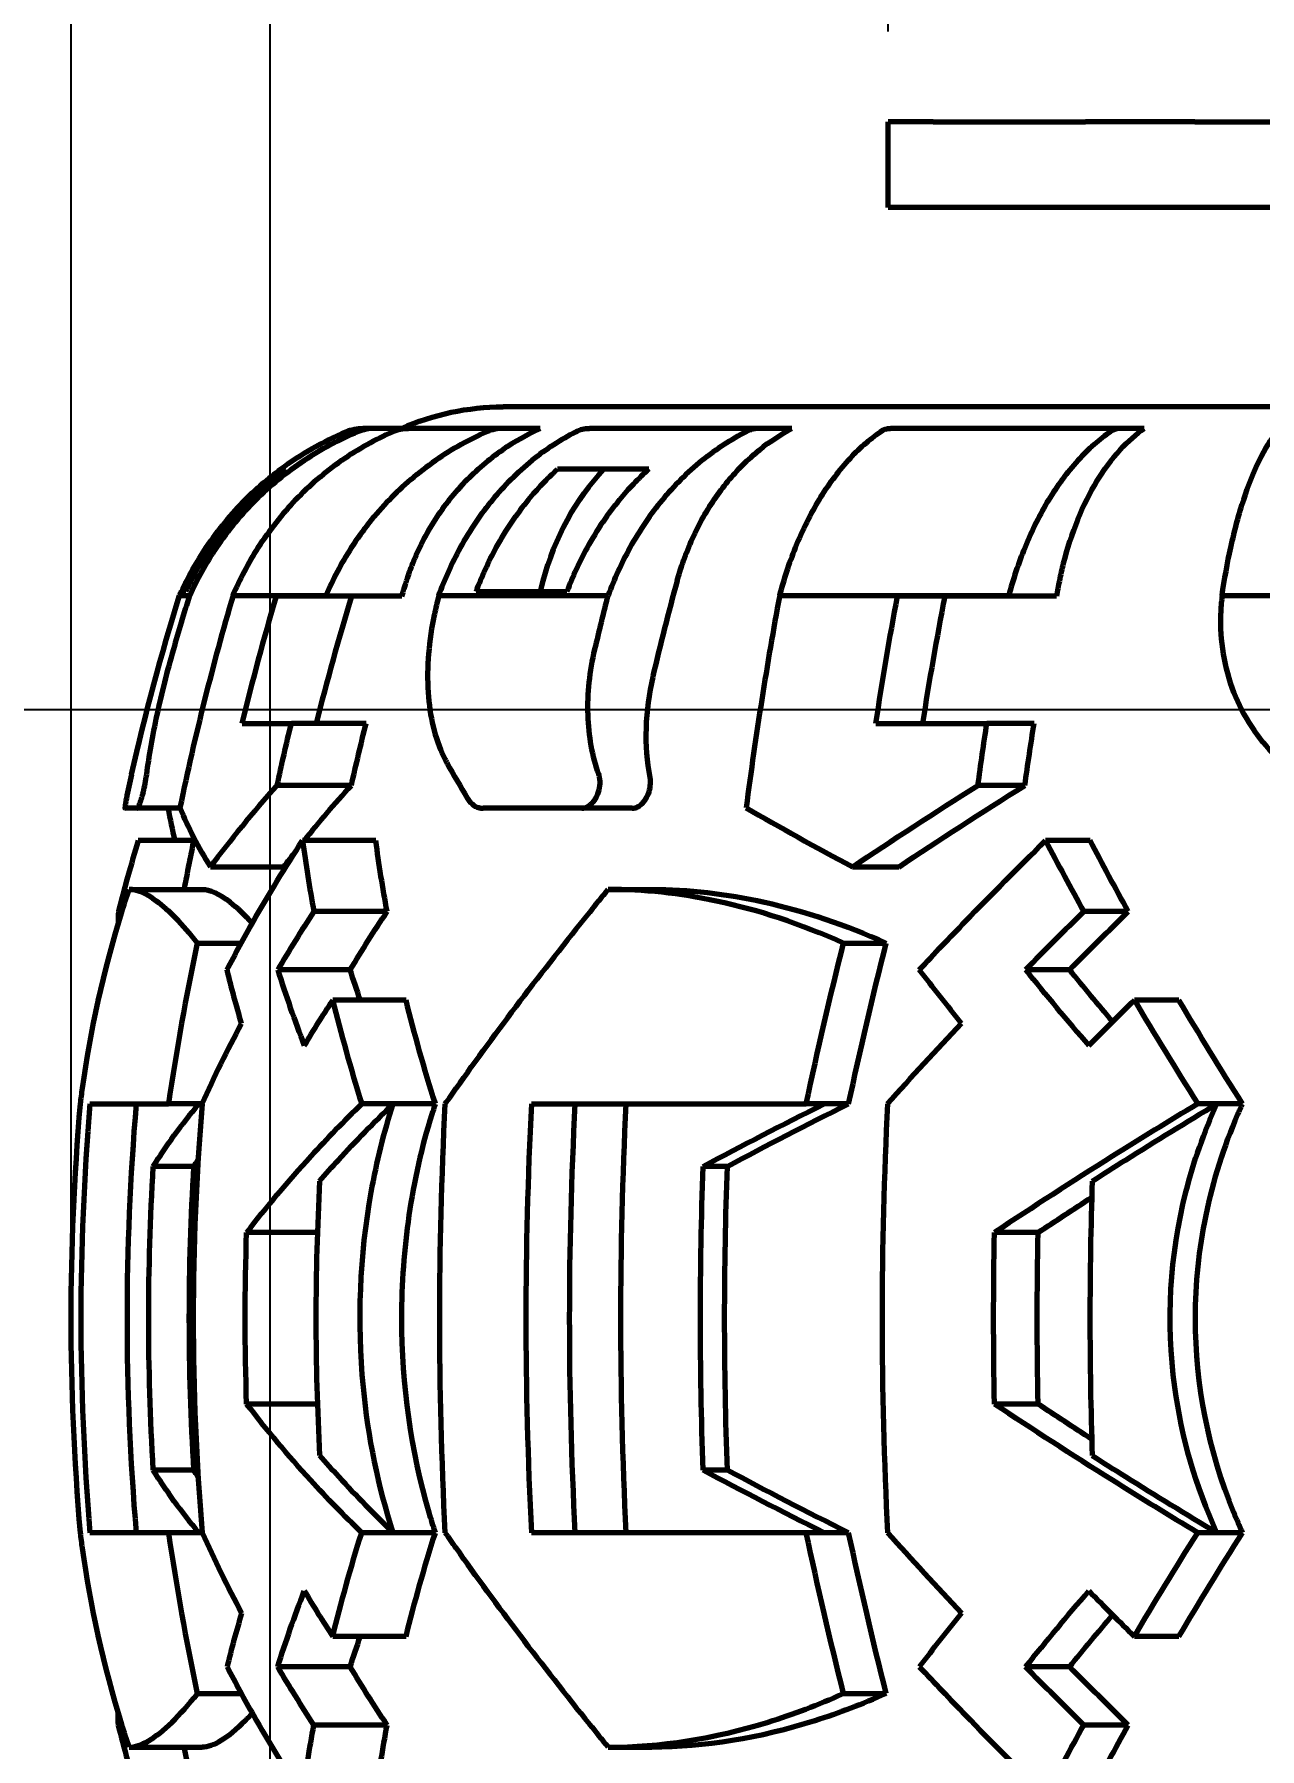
# Model space of a CAD drawing. Header units: millimetres. Extents: x 0 to 1189, y 0 to 841.
# Drawn here: x 533.72 to 562.29, y 663.66 to 703.63 of the extents above; entities that cross this region are included whole.
import ezdxf

# ---------------------------------------------------------------- set-up
doc = ezdxf.new("R2010")
doc.units = ezdxf.units.MM
doc.header["$LTSCALE"] = 0.75
doc.layers.add('FD_Dimensions', color=7, linetype='Continuous', lineweight=35)
doc.layers.add('Visible', color=7, linetype='Continuous', lineweight=70)
doc.styles.get("Standard").update_dxf_attribs({"font": 'arial.ttf'})
doc.dimstyles.new('Dim-ISO-25', dxfattribs={"dimtxt": 3.5, "dimasz": 3.5, "dimexe": 2.1, "dimexo": 2.1, "dimgap": 1.4, "dimtad": 1, "dimzin": 12, "dimdsep": 46, "dimtxsty": 'Standard', "dimcen": 0, "dimazin": 3, "dimtp": 0.1, "dimtm": 0.1, "dimtfac": 0.714286, "dimtmove": 0, "dimatfit": 3, "dimfxl": 1, "dimtzin": 12, "dimarcsym": 0})

# ---------------------------------------------------------------- blocks, each defined once
blk = doc.blocks.new('*D22')
at = {"layer": 'Defpoints', "color": 0, "transparency": 16777216}
for p in [(782.392664, 721.546639), (539.216927, 643.8848), (782.392664, 643.8848)]:
    blk.add_point(p, dxfattribs=at)
at = {"layer": 'FD_Dimensions', "color": 0, "lineweight": -2, "transparency": 16777216}
for p, q in [((539.216927, 645.9848), (539.216927, 723.646639)), ((782.392664, 645.9848), (782.392664, 723.646639)), ((542.716927, 721.546639), (778.892664, 721.546639))]:
    blk.add_line(p, q, dxfattribs=at)
at = {"layer": 'FD_Dimensions', "color": 0, "transparency": 16777216}
for points in [[(542.716927, 722.129972), (542.716927, 720.963305), (539.216927, 721.546639)], [(778.892664, 722.129972), (778.892664, 720.963305), (782.392664, 721.546639)]]:
    blk.add_solid(points, dxfattribs=at)
at = {"layer": 'FD_Dimensions', "color": 0, "transparency": 16777216, "insert": (660.804796, 724.734838), "char_height": 3.5, "attachment_point": 5}
blk.add_mtext('243.18', dxfattribs=at)
blk = doc.blocks.new('*D23')
at = {"layer": 'Defpoints', "color": 0, "transparency": 16777216}
for p in [(787.031087, 730.453835), (534.578504, 673.694799), (787.031087, 673.694799)]:
    blk.add_point(p, dxfattribs=at)
at = {"layer": 'FD_Dimensions', "color": 0, "lineweight": -2, "transparency": 16777216}
for p, q in [((534.578504, 675.794799), (534.578504, 732.553835)), ((787.031087, 675.794799), (787.031087, 732.553835)), ((538.078504, 730.453835), (783.531087, 730.453835))]:
    blk.add_line(p, q, dxfattribs=at)
at = {"layer": 'FD_Dimensions', "color": 0, "transparency": 16777216}
for points in [[(538.078504, 731.037168), (538.078504, 729.870501), (534.578504, 730.453835)], [(783.531087, 731.037168), (783.531087, 729.870501), (787.031087, 730.453835)]]:
    blk.add_solid(points, dxfattribs=at)
at = {"layer": 'FD_Dimensions', "color": 0, "transparency": 16777216, "insert": (660.804796, 733.64084), "char_height": 3.5, "attachment_point": 5}
blk.add_mtext('252.45', dxfattribs=at)
blk = doc.blocks.new('*D24')
at = {"layer": 'Defpoints', "color": 0, "transparency": 16777216}
for p in [(767.666705, 712.0948), (553.627143, 701.5948), (767.666705, 701.5948)]:
    blk.add_point(p, dxfattribs=at)
at = {"layer": 'FD_Dimensions', "color": 0, "lineweight": -2, "transparency": 16777216}
for p, q in [((553.627143, 703.6948), (553.627143, 714.1948)), ((767.666705, 703.6948), (767.666705, 714.1948)), ((557.127143, 712.0948), (764.166705, 712.0948))]:
    blk.add_line(p, q, dxfattribs=at)
at = {"layer": 'FD_Dimensions', "color": 0, "transparency": 16777216}
for points in [[(557.127143, 712.678134), (557.127143, 711.511467), (553.627143, 712.0948)], [(764.166705, 712.678134), (764.166705, 711.511467), (767.666705, 712.0948)]]:
    blk.add_solid(points, dxfattribs=at)
at = {"layer": 'FD_Dimensions', "color": 0, "transparency": 16777216, "insert": (660.646924, 715.281806), "char_height": 3.5, "attachment_point": 5}
blk.add_mtext('214.04', dxfattribs=at)
blk = doc.blocks.new('*D25')
at = {"layer": 'Defpoints', "color": 0, "transparency": 16777216}
for p in [(639.804796, 687.8848), (463.566121, 484.8848), (639.804796, 484.8848)]:
    blk.add_point(p, dxfattribs=at)
at = {"layer": 'FD_Dimensions', "color": 0, "lineweight": -2, "transparency": 16777216}
for p, q in [((637.704796, 687.8848), (461.466121, 687.8848)), ((463.566121, 684.3848), (463.566121, 488.3848)), ((637.704796, 484.8848), (461.466121, 484.8848))]:
    blk.add_line(p, q, dxfattribs=at)
at = {"layer": 'FD_Dimensions', "color": 0, "transparency": 16777216}
for points in [[(462.982788, 684.3848), (464.149454, 684.3848), (463.566121, 687.8848)], [(462.982788, 488.3848), (464.149454, 488.3848), (463.566121, 484.8848)]]:
    blk.add_solid(points, dxfattribs=at)
at = {"layer": 'FD_Dimensions', "color": 0, "transparency": 16777216, "insert": (460.377922, 586.3848), "char_height": 3.5, "attachment_point": 5, "rotation": 90}
blk.add_mtext('203', dxfattribs=at)

msp = doc.modelspace()

# ---------------------------------------------------------------- linework, layer by layer
at = {"layer": 'Visible'}
for p, q in [((554.682, 701.595), (553.627, 701.595)), ((553.627, 699.595), (553.627, 701.595)), ((554.682, 701.595), (558.235, 701.595)), ((560.781, 701.595), (558.235, 701.595)), ((560.781, 701.595), (573.798, 701.595)), ((554.682, 699.595), (553.627, 699.595)), ((558.235, 699.595), (554.682, 699.595)), ((560.781, 699.595), (558.235, 699.595)), ((573.798, 699.595), (560.781, 699.595)), ((580.165, 694.945), (544.651, 694.945)), ((541.66, 694.445), (541.38, 694.445)), ((542.447, 694.445), (541.66, 694.445)), ((544.651, 694.445), (542.447, 694.445)), ((545.519, 694.445), (544.651, 694.445)), ((550.643, 694.445), (546.664, 694.445)), ((551.387, 694.445), (550.643, 694.445)), ((559.049, 694.445), (553.684, 694.445)), ((559.597, 694.445), (559.049, 694.445)), ((539.573, 693.495), (539.463, 693.495)), ((548.048, 693.495), (545.922, 693.495)), ((537.107, 690.546), (537.345, 690.546)), ((537.15, 690.642), (537.25, 690.642)), ((538.353, 690.546), (540.52, 690.546)), ((540.517, 690.535), (539.368, 690.535)), ((540.517, 690.535), (540.52, 690.546)), ((542.29, 690.535), (540.517, 690.535)), ((543.153, 690.546), (547.101, 690.546)), ((544.023, 690.642), (546.14, 690.642)), ((551.1, 690.546), (556.441, 690.546)), ((556.439, 690.535), (553.848, 690.535)), ((556.439, 690.535), (556.441, 690.546)), ((557.558, 690.535), (556.439, 690.535)), ((561.416, 690.546), (567.629, 690.546)), ((538.57, 687.565), (539.713, 687.565)), ((541.458, 687.565), (539.713, 687.565)), ((553.344, 687.565), (555.932, 687.565)), ((557.033, 687.565), (555.932, 687.565)), ((541.115, 686.121), (539.382, 686.121)), ((556.817, 686.121), (555.723, 686.121)), ((536.117, 685.585), (535.835, 685.585)), ((537.12, 685.585), (536.117, 685.585)), ((546.487, 685.585), (544.184, 685.585)), ((547.662, 685.585), (546.487, 685.585)), ((537.441, 684.833), (536.144, 684.833)), ((541.683, 684.833), (539.975, 684.833)), ((558.34, 684.833), (557.3, 684.833)), ((539.533, 684.217), (537.826, 684.217)), ((553.879, 684.217), (552.801, 684.217)), ((535.928, 683.695), (537.633, 683.695)), ((547.103, 683.695), (548.122, 683.695)), ((535.764, 683.18), (535.68, 683.18)), ((541.945, 683.18), (540.238, 683.18)), ((559.229, 683.18), (558.19, 683.18)), ((537.521, 682.445), (538.547, 682.445)), ((552.584, 682.445), (553.58, 682.445)), ((541.086, 681.82), (539.396, 681.82)), ((557.862, 681.82), (556.833, 681.82)), ((535.214, 681.113), (535.213, 681.113)), ((542.388, 681.113), (540.679, 681.113)), ((560.411, 681.113), (559.37, 681.113)), ((535.017, 678.695), (536.848, 678.695)), ((537.556, 678.695), (536.848, 678.695)), ((537.633, 678.695), (537.556, 678.695)), ((542.089, 678.695), (541.353, 678.695)), ((543.072, 678.695), (542.089, 678.695)), ((545.31, 678.695), (551.714, 678.695)), ((552.137, 678.695), (551.714, 678.695)), ((552.701, 678.695), (552.137, 678.695)), ((561.296, 678.695), (560.848, 678.695)), ((561.894, 678.695), (561.296, 678.695)), ((537.442, 677.236), (536.493, 677.236)), ((549.882, 677.236), (549.315, 677.236)), ((540.319, 675.695), (538.671, 675.695)), ((557.127, 675.695), (556.11, 675.695)), ((540.319, 671.695), (538.671, 671.695)), ((557.127, 671.695), (556.11, 671.695)), ((537.442, 670.153), (536.493, 670.153)), ((549.882, 670.153), (549.315, 670.153)), ((536.848, 668.695), (535.017, 668.695)), ((537.556, 668.695), (536.848, 668.695)), ((537.633, 668.695), (537.556, 668.695)), ((542.089, 668.695), (541.353, 668.695)), ((543.072, 668.695), (542.089, 668.695)), ((551.714, 668.695), (545.31, 668.695)), ((552.137, 668.695), (551.714, 668.695)), ((552.701, 668.695), (552.137, 668.695)), ((561.296, 668.695), (560.848, 668.695)), ((561.894, 668.695), (561.296, 668.695)), ((535.214, 666.277), (535.213, 666.277)), ((542.388, 666.277), (540.679, 666.277)), ((560.411, 666.277), (559.37, 666.277)), ((541.086, 665.57), (539.396, 665.57)), ((557.862, 665.57), (556.833, 665.57)), ((537.521, 664.945), (538.547, 664.945)), ((552.584, 664.945), (553.58, 664.945)), ((535.764, 664.21), (535.68, 664.21)), ((541.945, 664.21), (540.238, 664.21)), ((559.229, 664.21), (558.19, 664.21)), ((535.928, 663.695), (537.633, 663.695)), ((547.103, 663.695), (548.122, 663.695))]:
    msp.add_line(p, q, dxfattribs=at)
at = {"layer": 'Visible', "extrusion": (0, 0, -1)}
for centre, radius, start, end in [((-544.651, 689.054), 5.891, 66.223, 90), ((-543.855, 687.569), 7.375, 53.4558, 67.1571), ((-541.38, 693.445), 1, 67.1571, 90), ((-591.469, 673.695), 56.914, 12.8718, 17.2229), ((-543.855, 687.569), 7.375, 23.8054, 24.6175), ((-591.469, 673.695), 55.164, 10.4442, 11.6935), ((-591.469, 673.695), 55.164, 348.3065, 349.5558)]:
    msp.add_arc(centre, radius, start, end, dxfattribs=at)
for centre, major_axis, ratio, start_param, end_param in [((542.447, 693.443), (0, 1.002), 0.957236, -0.397949, 0.00042), ((546.664, 693.443), (0, 1.002), 0.820985, -0.39818, 0.000189), ((553.684, 693.443), (0, 1.002), 0.604369, -0.398264, 0.000105), ((550.181, 689.054), (0, 5.891), 0.820975, -1.253787, -0.716882), ((592.045, 673.709), (0, 54.634), 0.957229, -1.257725, -1.250889), ((567.083, 682.231), (7.523, 37.796), 0.594672, -1.465789, -1.459088), ((591.299, 673.707), (-0.002, 54.642), 0.821001, -1.293434, -1.250866), ((588.972, 673.709), (0, 54.634), 0.60435, -1.257725, -1.250889), ((591.188, 673.705), (0.012, 56.426), 0.999787, -1.29109, -1.267912), ((591.333, 673.696), (-0.002, 56.838), 0.957238, -1.324276, -1.269985), ((591.329, 673.696), (0, 55.083), 0.957229, -1.316284, -1.260118), ((591.314, 673.705), (0, 56.426), 0.820979, -1.290874, -1.267696), ((586.657, 673.696), (-0.001, 56.838), 0.604374, -1.324298, -1.270006), ((586.654, 673.696), (0, 55.083), 0.60435, -1.316284, -1.260118), ((592.089, 673.7), (-0.001, 56.445), 0.957233, -1.348915, -1.322607), ((592.072, 673.701), (0, 54.664), 0.957229, -1.34159, -1.314373), ((589, 673.7), (0, 56.445), 0.604362, -1.348924, -1.322616), ((588.989, 673.701), (0, 54.664), 0.60435, -1.34159, -1.314373), ((586.985, 681.656), (-43.026, 19.534), 0.77157, -0.492298, -0.449287), ((587.317, 681.657), (-31.003, 35.66), 0.469657, -1.143596, -1.100586), ((581.007, 675.295), (43.157, 13.92), 0.669316, 3.795575, 3.839097), ((578.112, 675.294), (35.111, 28.697), 0.407448, 4.454858, 4.49838), ((583.22, 679.965), (-44.721, 14.426), 0.669306, -0.430905, -0.393257), ((582.904, 679.965), (-36.384, 29.738), 0.407406, -1.090175, -1.052527), ((581.437, 673.233), (44.81, 14.453), 0.669316, 3.796952, 3.829618), ((579.288, 673.233), (36.455, 29.796), 0.407428, 4.456237, 4.488903), ((581.225, 675.447), (45.096, 14.545), 0.66932, 3.687724, 3.744136), ((578.135, 675.447), (36.688, 29.986), 0.407438, 4.347017, 4.403428), ((576.496, 678.514), (41.139, 5.809), 0.361851, 3.433615, 3.524962), ((575.124, 678.514), (39.28, 13.538), 0.216126, 4.072249, 4.163597), ((575.125, 678.519), (38.319, 13.208), 0.216103, 4.069985, 4.163628), ((588.884, 673.695), (0, 54.795), 0.940775, 4.647709, 4.777069), ((576.487, 678.52), (40.133, 5.669), 0.361835, 3.431366, 3.441336), ((580.602, 673.695), (0, 54.795), 0.561824, 4.647709, 4.777069), ((577.411, 672.903), (37.847, 18.559), 0.296458, 4.297716, 4.335794), ((592.102, 673.695), (0, 56.484), 0.946548, 4.676973, 4.747805), ((588.634, 673.695), (0, 56.484), 0.576176, 4.676973, 4.747805), ((588.628, 673.695), (0, 54.708), 0.576176, 4.675823, 4.748955), ((577.411, 674.486), (-37.847, 18.559), 0.296458, -1.194202, -1.156124), ((576.496, 668.875), (-41.139, 5.809), 0.361851, -0.38337, -0.292022), ((576.487, 668.869), (-40.133, 5.669), 0.361835, -0.299743, -0.289774), ((575.124, 668.875), (-39.28, 13.538), 0.216126, -1.022004, -0.930657), ((575.125, 668.87), (-38.319, 13.208), 0.216103, -1.022035, -0.928392), ((581.074, 672.107), (-44.896, 14.481), 0.669314, -0.688076, -0.646321), ((581.007, 672.094), (-43.157, 13.92), 0.669316, -0.697505, -0.653982), ((578.144, 672.107), (-36.526, 29.853), 0.407425, -1.347359, -1.305604), ((578.112, 672.095), (-35.111, 28.697), 0.407448, -1.356788, -1.313265), ((581.8, 672.107), (45.241, 13.365), 0.675548, 3.314838, 3.324181), ((582.215, 665.794), (-45.334, 18.845), 0.778782, -0.571264, -0.52987), ((587.035, 665.794), (44.704, 20.294), 0.771575, 3.592441, 3.633836), ((586.985, 665.733), (43.026, 19.534), 0.77157, 3.59088, 3.633891), ((587.374, 665.794), (32.211, 37.05), 0.469653, 4.24376, 4.285154), ((587.317, 665.733), (31.003, 35.66), 0.469657, 4.242178, 4.285189)]:
    msp.add_ellipse(centre, major_axis=major_axis, ratio=ratio, start_param=start_param, end_param=end_param, dxfattribs=at)
at = {"layer": 'Visible'}
for centre, major_axis, ratio, start_param, end_param in [((565.425, 682.092), (7.39, 39.071), 0.59313, 1.465766, 1.468978), ((570.333, 682.089), (2.024, 39.32), 0.242256, 1.366484, 1.369696), ((580.52, 677.2), (-44.663, 8.567), 0.622707, -0.021884, -0.001802), ((579.982, 677.2), (-38.452, 24.282), 0.417137, 0.656947, 0.686412), ((577.931, 683.759), (-41.283, 4.981), 0.368375, 0.201276, 0.287842), ((578.796, 683.759), (-39.462, 13.109), 0.232567, 0.844784, 0.93135), ((582.215, 681.596), (45.334, 18.845), 0.778782, 2.570328, 2.611723), ((587.035, 681.596), (-44.704, 20.294), 0.771575, 0.450849, 0.492243), ((587.374, 681.596), (-32.211, 37.05), 0.469653, 1.102167, 1.143562), ((581.8, 675.283), (-45.241, 13.365), 0.675548, 0.173246, 0.182588), ((581.074, 675.283), (44.896, 14.481), 0.669314, 2.453516, 2.495272), ((578.144, 675.283), (36.526, 29.853), 0.407425, 1.794233, 1.835989), ((589.085, 674.222), (28.471, 48.262), 0.922511, 1.918978, 1.987701), ((582.351, 674.222), (13.168, 54.465), 0.550926, 1.552998, 1.621721), ((582.349, 674.228), (12.754, 52.754), 0.550959, 1.548205, 1.619189), ((591.231, 673.695), (0, 56.845), 0.946548, 1.482724, 1.658869), ((586.241, 673.695), (0, 56.845), 0.576176, 1.482724, 1.658869), ((592.626, 673.695), (0, 55.296), 0.946548, 1.512894, 1.628699), ((590.195, 673.695), (0, 55.296), 0.576176, 1.512894, 1.628699), ((589.085, 673.167), (-28.471, 48.262), 0.922511, 1.153891, 1.222614), ((581.225, 671.942), (-45.096, 14.545), 0.66932, 0.546132, 0.602543), ((582.351, 673.167), (-13.168, 54.465), 0.550926, 1.519872, 1.588594), ((582.349, 673.162), (-12.754, 52.754), 0.550959, 1.522404, 1.593388), ((578.135, 671.942), (-36.688, 29.986), 0.407438, 1.205424, 1.261836), ((581.437, 674.157), (-44.81, 14.453), 0.669316, 0.655359, 0.688025), ((579.288, 674.157), (-36.455, 29.796), 0.407428, 1.314644, 1.347311), ((583.22, 667.425), (44.721, 14.426), 0.669306, 2.710688, 2.748335), ((582.904, 667.425), (36.384, 29.738), 0.407406, 2.051418, 2.089066)]:
    msp.add_ellipse(centre, major_axis=major_axis, ratio=ratio, start_param=start_param, end_param=end_param, dxfattribs=at)
for points, knots in [([(541.268, 694.366), (540.852, 694.193), (540.417, 693.965), (539.593, 693.418), (539.206, 693.097), (538.558, 692.452), (538.237, 692.07), (537.719, 691.298), (537.511, 690.917), (537.345, 690.546)], [-0.8176817, -0.8176817, -0.8176817, -0.8176817, -0.683213, -0.683213, -0.5456153, -0.5456153, -0.4089137, -0.4089137, -0.2898807, -0.2898807, -0.2898807, -0.2898807]), ([(538.353, 690.546), (538.512, 690.919), (538.711, 691.304), (539.207, 692.079), (539.513, 692.462), (540.129, 693.106), (540.496, 693.426), (541.274, 693.968), (541.684, 694.194), (542.075, 694.366)], [0.2897036, 0.2897036, 0.2897036, 0.2897036, 0.409542, 0.409542, 0.5460875, 0.5460875, 0.6827036, 0.6827036, 0.8150178, 0.8150178, 0.8150178, 0.8150178]), ([(544.276, 694.366), (543.878, 694.193), (543.461, 693.965), (542.673, 693.418), (542.302, 693.097), (541.681, 692.452), (541.374, 692.07), (540.878, 691.298), (540.679, 690.917), (540.52, 690.546)], [3.5813627, 3.5813627, 3.5813627, 3.5813627, 3.7158313, 3.7158313, 3.8534291, 3.8534291, 3.9901307, 3.9901307, 4.1091636, 4.1091636, 4.1091636, 4.1091636]), ([(541.66, 694.445), (541.535, 694.445), (541.387, 694.416), (541.27, 694.367), (541.269, 694.367), (541.268, 694.366)], [0.44681284, 0.44681284, 0.44681284, 0.44681284, 0.48438099, 0.48438099, 0.4848196, 0.4848196, 0.4848196, 0.4848196]), ([(542.401, 690.89), (542.446, 691.032), (542.495, 691.169), (542.681, 691.636), (542.86, 691.989), (543.284, 692.648), (543.53, 692.953), (544.026, 693.468), (544.322, 693.725), (544.925, 694.143), (545.227, 694.312), (545.519, 694.445)], [0.1749452, 0.1749452, 0.1749452, 0.1749452, 0.2173491, 0.2173491, 0.3265611, 0.3265611, 0.4357731, 0.4357731, 0.5457679, 0.5457679, 0.6437449, 0.6437449, 0.6437449, 0.6437449]), ([(543.153, 690.546), (543.289, 690.919), (543.459, 691.304), (543.885, 692.079), (544.147, 692.462), (544.676, 693.106), (544.991, 693.426), (545.658, 693.968), (546.009, 694.194), (546.345, 694.366)], [-4.0816675, -4.0816675, -4.0816675, -4.0816675, -3.9618291, -3.9618291, -3.8252836, -3.8252836, -3.6886674, -3.6886674, -3.5563533, -3.5563533, -3.5563533, -3.5563533]), ([(544.651, 694.445), (544.532, 694.445), (544.39, 694.416), (544.278, 694.367), (544.277, 694.367), (544.276, 694.366)], [0.44681284, 0.44681284, 0.44681284, 0.44681284, 0.48438099, 0.48438099, 0.4848196, 0.4848196, 0.4848196, 0.4848196]), ([(550.321, 694.366), (549.98, 694.193), (549.623, 693.965), (548.946, 693.418), (548.628, 693.097), (548.096, 692.452), (547.833, 692.07), (547.407, 691.298), (547.236, 690.917), (547.101, 690.546)], [-0.8176817, -0.8176817, -0.8176817, -0.8176817, -0.683213, -0.683213, -0.5456153, -0.5456153, -0.4089137, -0.4089137, -0.2898807, -0.2898807, -0.2898807, -0.2898807]), ([(548.713, 690.89), (548.752, 691.032), (548.794, 691.169), (548.954, 691.636), (549.107, 691.989), (549.47, 692.648), (549.681, 692.953), (550.107, 693.468), (550.361, 693.725), (550.878, 694.143), (551.137, 694.312), (551.387, 694.445)], [0.1749452, 0.1749452, 0.1749452, 0.1749452, 0.2173491, 0.2173491, 0.3265611, 0.3265611, 0.4357731, 0.4357731, 0.5457679, 0.5457679, 0.6437449, 0.6437449, 0.6437449, 0.6437449]), ([(550.643, 694.445), (550.541, 694.445), (550.42, 694.416), (550.323, 694.367), (550.322, 694.367), (550.321, 694.366)], [0.44681284, 0.44681284, 0.44681284, 0.44681284, 0.48438099, 0.48438099, 0.4848196, 0.4848196, 0.4848196, 0.4848196]), ([(551.1, 690.546), (551.2, 690.919), (551.325, 691.304), (551.638, 692.079), (551.832, 692.462), (552.221, 693.106), (552.453, 693.426), (552.944, 693.968), (553.202, 694.194), (553.449, 694.366)], [0.2897036, 0.2897036, 0.2897036, 0.2897036, 0.409542, 0.409542, 0.5460875, 0.5460875, 0.6827036, 0.6827036, 0.8150178, 0.8150178, 0.8150178, 0.8150178]), ([(558.812, 694.366), (558.561, 694.193), (558.298, 693.965), (557.8, 693.418), (557.566, 693.097), (557.174, 692.452), (556.98, 692.07), (556.667, 691.298), (556.541, 690.917), (556.441, 690.546)], [3.5813627, 3.5813627, 3.5813627, 3.5813627, 3.7158313, 3.7158313, 3.8534291, 3.8534291, 3.9901307, 3.9901307, 4.1091636, 4.1091636, 4.1091636, 4.1091636]), ([(557.629, 690.89), (557.657, 691.032), (557.688, 691.169), (557.806, 691.636), (557.918, 691.989), (558.186, 692.648), (558.341, 692.953), (558.654, 693.468), (558.841, 693.725), (559.222, 694.143), (559.413, 694.312), (559.597, 694.445)], [0.1749452, 0.1749452, 0.1749452, 0.1749452, 0.2173491, 0.2173491, 0.3265611, 0.3265611, 0.4357731, 0.4357731, 0.5457679, 0.5457679, 0.6437449, 0.6437449, 0.6437449, 0.6437449]), ([(559.049, 694.445), (558.974, 694.445), (558.885, 694.416), (558.814, 694.367), (558.813, 694.367), (558.812, 694.366)], [0.44681284, 0.44681284, 0.44681284, 0.44681284, 0.48438099, 0.48438099, 0.4848196, 0.4848196, 0.4848196, 0.4848196]), ([(561.416, 690.546), (561.47, 690.919), (561.539, 691.304), (561.709, 692.079), (561.814, 692.462), (562.025, 693.106), (562.151, 693.426), (562.418, 693.968), (562.559, 694.194), (562.693, 694.366)], [-4.0816675, -4.0816675, -4.0816675, -4.0816675, -3.9618291, -3.9618291, -3.8252836, -3.8252836, -3.6886674, -3.6886674, -3.5563533, -3.5563533, -3.5563533, -3.5563533]), ([(537.156, 690.642), (537.314, 690.985), (537.507, 691.335), (538.004, 692.08), (538.324, 692.463), (538.89, 693.029), (539.169, 693.271), (539.469, 693.495)], [-4.069161, -4.069161, -4.069161, -4.069161, -3.9594341, -3.9594341, -3.8229021, -3.8229021, -3.7194059, -3.7194059, -3.7194059, -3.7194059]), ([(539.573, 693.495), (539.269, 693.27), (538.987, 693.025), (538.418, 692.458), (538.098, 692.075), (537.6, 691.332), (537.408, 690.983), (537.25, 690.642)], [-0.6503544, -0.6503544, -0.6503544, -0.6503544, -0.5458766, -0.5458766, -0.409261, -0.409261, -0.2999653, -0.2999653, -0.2999653, -0.2999653]), ([(544.023, 690.642), (544.152, 690.985), (544.311, 691.335), (544.719, 692.08), (544.982, 692.463), (545.446, 693.029), (545.675, 693.271), (545.922, 693.495)], [-4.069161, -4.069161, -4.069161, -4.069161, -3.9594341, -3.9594341, -3.8229021, -3.8229021, -3.7194059, -3.7194059, -3.7194059, -3.7194059]), ([(548.048, 693.495), (547.799, 693.27), (547.567, 693.025), (547.1, 692.458), (546.837, 692.075), (546.428, 691.332), (546.27, 690.983), (546.14, 690.642)], [-0.6503544, -0.6503544, -0.6503544, -0.6503544, -0.5458766, -0.5458766, -0.409261, -0.409261, -0.2999653, -0.2999653, -0.2999653, -0.2999653]), ([(543.122, 690.423), (543.086, 690.284), (543.055, 690.144), (542.903, 689.372), (542.863, 688.755), (542.957, 687.629), (543.089, 687.13), (543.316, 686.69), (543.332, 686.661), (543.348, 686.632)], [2.3628766, 2.3628766, 2.3628766, 2.3628766, 2.4067943, 2.4067943, 2.6057136, 2.6057136, 2.8021395, 2.8021395, 2.8164491, 2.8164491, 2.8164491, 2.8164491]), ([(561.403, 690.423), (561.389, 690.284), (561.381, 690.144), (561.371, 689.372), (561.489, 688.755), (561.964, 687.629), (562.313, 687.13), (562.79, 686.69), (562.823, 686.661), (562.856, 686.632)], [2.3628766, 2.3628766, 2.3628766, 2.3628766, 2.4067943, 2.4067943, 2.6057136, 2.6057136, 2.8021395, 2.8021395, 2.8164491, 2.8164491, 2.8164491, 2.8164491]), ([(536.341, 686.379), (536.394, 686.801), (536.477, 687.269), (536.691, 688.262), (536.821, 688.778), (536.97, 689.294)], [-0.3219243, -0.3219243, -0.3219243, -0.3219243, -0.1609373, -0.1609373, 0, 0, 0, 0]), ([(546.882, 686.379), (546.732, 686.801), (546.647, 687.269), (546.616, 688.262), (546.67, 688.778), (546.792, 689.294)], [-0.3219243, -0.3219243, -0.3219243, -0.3219243, -0.1609373, -0.1609373, 0, 0, 0, 0]), ([(548.078, 686.307), (548.009, 686.673), (547.98, 687.059), (548.003, 687.851), (548.056, 688.253), (548.15, 688.658), (548.151, 688.663), (548.152, 688.667)], [-0.2529301, -0.2529301, -0.2529301, -0.2529301, -0.1264637, -0.1264637, -0.0014004, -0.0014004, 0, 0, 0, 0]), ([(536.117, 685.585), (536.122, 685.585), (536.127, 685.589), (536.141, 685.607), (536.15, 685.623), (536.174, 685.677), (536.19, 685.719), (536.221, 685.816), (536.236, 685.869), (536.267, 685.986), (536.282, 686.05), (536.31, 686.181), (536.322, 686.248), (536.335, 686.333), (536.339, 686.357), (536.341, 686.379)], [0.0011854, 0.0011854, 0.0011854, 0.0011854, 0.0118921, 0.0118921, 0.0261366, 0.0261366, 0.045713, 0.045713, 0.0638758, 0.0638758, 0.0833592, 0.0833592, 0.1044028, 0.1044028, 0.1129139, 0.1129139, 0.1129139, 0.1129139]), ([(546.487, 685.585), (546.512, 685.585), (546.536, 685.589), (546.595, 685.607), (546.628, 685.623), (546.704, 685.677), (546.745, 685.719), (546.814, 685.816), (546.842, 685.869), (546.886, 685.986), (546.901, 686.05), (546.916, 686.181), (546.913, 686.248), (546.896, 686.333), (546.89, 686.357), (546.882, 686.379)], [0.0011854, 0.0011854, 0.0011854, 0.0011854, 0.0118921, 0.0118921, 0.0261366, 0.0261366, 0.045713, 0.045713, 0.0638758, 0.0638758, 0.0833592, 0.0833592, 0.1044028, 0.1044028, 0.1129139, 0.1129139, 0.1129139, 0.1129139]), ([(547.662, 685.585), (547.686, 685.585), (547.711, 685.589), (547.769, 685.607), (547.802, 685.623), (547.878, 685.677), (547.919, 685.719), (547.988, 685.816), (548.016, 685.868), (548.061, 685.985), (548.076, 686.049), (548.091, 686.18), (548.089, 686.246), (548.078, 686.307)], [0.0012841, 0.0012841, 0.0012841, 0.0012841, 0.0119664, 0.0119664, 0.0262367, 0.0262367, 0.0457703, 0.0457703, 0.0639225, 0.0639225, 0.0834241, 0.0834241, 0.1043282, 0.1043282, 0.1043282, 0.1043282]), ([(535.867, 685.817), (535.86, 685.782), (535.854, 685.75), (535.84, 685.671), (535.835, 685.633), (535.832, 685.597), (535.832, 685.589), (535.834, 685.586), (535.834, 685.586), (535.834, 685.585), (535.835, 685.585)], [0.57737749, 0.57737749, 0.57737749, 0.57737749, 0.59475126, 0.59475126, 0.62625191, 0.62625191, 0.6448508, 0.6448508, 0.6448508, 0.64934479, 0.64934479, 0.64934479, 0.64934479]), ([(543.819, 685.817), (543.84, 685.782), (543.864, 685.75), (543.936, 685.671), (543.989, 685.633), (544.083, 685.597), (544.119, 685.589), (544.157, 685.586), (544.166, 685.586), (544.175, 685.585), (544.184, 685.585)], [0.57737749, 0.57737749, 0.57737749, 0.57737749, 0.59475126, 0.59475126, 0.62625191, 0.62625191, 0.6448508, 0.6448508, 0.6448508, 0.64934479, 0.64934479, 0.64934479, 0.64934479]), ([(538.213, 681.82), (538.409, 682.195), (538.614, 682.573), (539.185, 683.577), (539.568, 684.206), (539.975, 684.833)], [6.940353, 6.940353, 6.940353, 6.940353, 7.0935578, 7.0935578, 7.3468953, 7.3468953, 7.3468953, 7.3468953]), ([(554.356, 681.82), (554.709, 682.195), (555.068, 682.573), (556.04, 683.577), (556.663, 684.206), (557.3, 684.833)], [6.940353, 6.940353, 6.940353, 6.940353, 7.0935578, 7.0935578, 7.3468953, 7.3468953, 7.3468953, 7.3468953]), ([(534.796, 678.695), (534.811, 678.815), (534.826, 678.936), (535.026, 680.399), (535.333, 681.781), (535.813, 683.341), (535.87, 683.518), (535.928, 683.695)], [-6.7908419, -6.7908419, -6.7908419, -6.7908419, -6.742069, -6.742069, -6.2007054, -6.2007054, -6.1314654, -6.1314654, -6.1314654, -6.1314654]), ([(537.521, 682.445), (537.171, 682.887), (536.853, 683.213), (536.325, 683.605), (536.11, 683.695), (535.928, 683.695)], [11.0190937, 11.0190937, 11.0190937, 11.0190937, 11.4175674, 11.4175674, 11.7676704, 11.7676704, 11.7676704, 11.7676704]), ([(537.633, 683.695), (537.812, 683.695), (538.03, 683.597), (538.444, 683.272), (538.617, 683.107), (538.802, 682.903)], [-11.8170159, -11.8170159, -11.8170159, -11.8170159, -11.4510759, -11.4510759, -11.2209446, -11.2209446, -11.2209446, -11.2209446]), ([(543.303, 678.695), (543.387, 678.815), (543.472, 678.936), (544.506, 680.399), (545.552, 681.781), (546.814, 683.341), (546.958, 683.518), (547.103, 683.695)], [-6.7908419, -6.7908419, -6.7908419, -6.7908419, -6.742069, -6.742069, -6.2007054, -6.2007054, -6.1314654, -6.1314654, -6.1314654, -6.1314654]), ([(552.584, 682.445), (551.599, 682.887), (550.609, 683.213), (548.77, 683.605), (547.925, 683.695), (547.103, 683.695)], [11.0190937, 11.0190937, 11.0190937, 11.0190937, 11.4175674, 11.4175674, 11.7676704, 11.7676704, 11.7676704, 11.7676704]), ([(548.122, 683.695), (548.973, 683.695), (549.85, 683.597), (551.684, 683.188), (552.633, 682.87), (553.58, 682.445)], [-11.8170159, -11.8170159, -11.8170159, -11.8170159, -11.4510759, -11.4510759, -11.0675291, -11.0675291, -11.0675291, -11.0675291]), ([(534.796, 668.695), (534.649, 670.412), (534.579, 672.102), (534.579, 675.287), (534.649, 676.978), (534.796, 678.695)], [-6.920639, -6.920639, -6.920639, -6.920639, -6.4429476, -6.4429476, -5.9652563, -5.9652563, -5.9652563, -5.9652563]), ([(535.017, 678.695), (534.873, 676.978), (534.804, 675.29), (534.804, 672.099), (534.873, 670.411), (535.017, 668.695)], [-20.2998931, -20.2998931, -20.2998931, -20.2998931, -19.8212787, -19.8212787, -19.3426644, -19.3426644, -19.3426644, -19.3426644]), ([(536.094, 678.695), (535.951, 676.979), (535.881, 675.292), (535.881, 672.098), (535.951, 670.411), (536.094, 668.695)], [-7.07885, -7.07885, -7.07885, -7.07885, -6.5997659, -6.5997659, -6.1206818, -6.1206818, -6.1206818, -6.1206818]), ([(541.353, 678.695), (540.94, 678.291), (540.543, 677.883), (539.625, 676.882), (539.126, 676.287), (538.671, 675.695)], [17.408031, 17.408031, 17.408031, 17.408031, 17.632683, 17.632683, 17.9554931, 17.9554931, 17.9554931, 17.9554931]), ([(540.373, 676.895), (540.516, 677.059), (540.662, 677.222), (541.216, 677.826), (541.644, 678.263), (542.089, 678.695)], [-17.4027571, -17.4027571, -17.4027571, -17.4027571, -17.3134646, -17.3134646, -17.0726949, -17.0726949, -17.0726949, -17.0726949]), ([(542.089, 668.695), (541.74, 669.771), (541.505, 670.913), (541.248, 673.611), (541.31, 675.151), (541.703, 677.346), (541.874, 678.034), (542.089, 678.695)], [-4.6023192, -4.6023192, -4.6023192, -4.6023192, -4.2919798, -4.2919798, -3.8917813, -3.8917813, -3.7005159, -3.7005159, -3.7005159, -3.7005159]), ([(543.072, 668.695), (543.021, 668.85), (542.972, 669.007), (542.505, 670.604), (542.289, 672.139), (542.289, 673.695), (542.289, 674.502), (542.347, 675.306), (542.581, 676.905), (542.759, 677.694), (543.019, 678.532), (543.045, 678.614), (543.072, 678.695)], [-0.518152, -0.518152, -0.518152, -0.518152, -0.466771, -0.466771, 0, 0, 0, 0.242094, 0.242094, 0.49014, 0.49014, 0.516964, 0.516964, 0.516964, 0.516964]), ([(543.303, 668.695), (543.216, 670.412), (543.173, 672.102), (543.173, 675.287), (543.216, 676.978), (543.303, 678.695)], [-6.920639, -6.920639, -6.920639, -6.920639, -6.4429476, -6.4429476, -5.9652563, -5.9652563, -5.9652563, -5.9652563]), ([(545.31, 678.695), (545.224, 676.978), (545.182, 675.29), (545.182, 672.099), (545.224, 670.411), (545.31, 668.695)], [-20.2998931, -20.2998931, -20.2998931, -20.2998931, -19.8212787, -19.8212787, -19.3426644, -19.3426644, -19.3426644, -19.3426644]), ([(546.326, 678.695), (546.237, 676.978), (546.195, 675.288), (546.195, 672.102), (546.237, 670.412), (546.326, 668.695)], [-19.4779848, -19.4779848, -19.4779848, -19.4779848, -19.0000188, -19.0000188, -18.5220528, -18.5220528, -18.5220528, -18.5220528]), ([(547.515, 678.695), (547.429, 676.979), (547.388, 675.292), (547.388, 672.098), (547.429, 670.411), (547.515, 668.695)], [-7.07885, -7.07885, -7.07885, -7.07885, -6.5997659, -6.5997659, -6.1206818, -6.1206818, -6.1206818, -6.1206818]), ([(560.848, 678.695), (560.179, 678.291), (559.514, 677.883), (557.919, 676.882), (557, 676.287), (556.11, 675.695)], [17.408031, 17.408031, 17.408031, 17.408031, 17.632683, 17.632683, 17.9554931, 17.9554931, 17.9554931, 17.9554931]), ([(558.388, 676.895), (558.645, 677.059), (558.903, 677.222), (559.865, 677.826), (560.578, 678.263), (561.296, 678.695)], [-17.4027571, -17.4027571, -17.4027571, -17.4027571, -17.3134646, -17.3134646, -17.0726949, -17.0726949, -17.0726949, -17.0726949]), ([(561.296, 668.695), (560.805, 669.771), (560.472, 670.913), (560.107, 673.611), (560.196, 675.151), (560.751, 677.346), (560.994, 678.034), (561.296, 678.695)], [-4.6023192, -4.6023192, -4.6023192, -4.6023192, -4.2919798, -4.2919798, -3.8917813, -3.8917813, -3.7005159, -3.7005159, -3.7005159, -3.7005159]), ([(561.894, 668.695), (561.823, 668.85), (561.755, 669.007), (561.101, 670.604), (560.796, 672.139), (560.796, 673.695), (560.796, 674.502), (560.879, 675.306), (561.208, 676.905), (561.457, 677.694), (561.82, 678.532), (561.857, 678.614), (561.894, 678.695)], [-0.518152, -0.518152, -0.518152, -0.518152, -0.466771, -0.466771, 0, 0, 0, 0.242094, 0.242094, 0.49014, 0.49014, 0.516964, 0.516964, 0.516964, 0.516964]), ([(536.493, 670.153), (536.422, 671.364), (536.387, 672.551), (536.387, 674.838), (536.422, 676.026), (536.493, 677.236)], [-20.3932221, -20.3932221, -20.3932221, -20.3932221, -20.0502167, -20.0502167, -19.7072114, -19.7072114, -19.7072114, -19.7072114]), ([(549.315, 670.153), (549.273, 671.364), (549.252, 672.551), (549.252, 674.838), (549.273, 676.026), (549.315, 677.236)], [-20.3932221, -20.3932221, -20.3932221, -20.3932221, -20.0502167, -20.0502167, -19.7072114, -19.7072114, -19.7072114, -19.7072114]), ([(541.353, 668.695), (540.94, 669.098), (540.543, 669.507), (539.625, 670.508), (539.126, 671.103), (538.671, 671.695)], [-19.5470654, -19.5470654, -19.5470654, -19.5470654, -19.3224133, -19.3224133, -18.9996033, -18.9996033, -18.9996033, -18.9996033]), ([(560.848, 668.695), (560.179, 669.098), (559.514, 669.507), (557.919, 670.508), (557, 671.103), (556.11, 671.695)], [-19.5470654, -19.5470654, -19.5470654, -19.5470654, -19.3224133, -19.3224133, -18.9996033, -18.9996033, -18.9996033, -18.9996033]), ([(540.373, 670.495), (540.516, 670.331), (540.662, 670.167), (541.216, 669.564), (541.644, 669.126), (542.089, 668.695)], [18.8821952, 18.8821952, 18.8821952, 18.8821952, 18.9714877, 18.9714877, 19.2122574, 19.2122574, 19.2122574, 19.2122574]), ([(558.388, 670.495), (558.645, 670.331), (558.903, 670.167), (559.865, 669.564), (560.578, 669.126), (561.296, 668.695)], [18.8821952, 18.8821952, 18.8821952, 18.8821952, 18.9714877, 18.9714877, 19.2122574, 19.2122574, 19.2122574, 19.2122574]), ([(535.928, 663.695), (535.87, 663.872), (535.813, 664.049), (535.333, 665.609), (535.026, 666.991), (534.826, 668.454), (534.811, 668.575), (534.796, 668.695)], [-6.0159843, -6.0159843, -6.0159843, -6.0159843, -5.9467443, -5.9467443, -5.4053806, -5.4053806, -5.3566078, -5.3566078, -5.3566078, -5.3566078]), ([(547.103, 663.695), (546.958, 663.872), (546.814, 664.049), (545.552, 665.609), (544.506, 666.991), (543.472, 668.454), (543.387, 668.575), (543.303, 668.695)], [-6.0159843, -6.0159843, -6.0159843, -6.0159843, -5.9467443, -5.9467443, -5.4053806, -5.4053806, -5.3566078, -5.3566078, -5.3566078, -5.3566078]), ([(538.213, 665.57), (538.409, 665.194), (538.614, 664.817), (539.185, 663.813), (539.568, 663.184), (539.975, 662.557)], [-5.6143586, -5.6143586, -5.6143586, -5.6143586, -5.4611539, -5.4611539, -5.2078164, -5.2078164, -5.2078164, -5.2078164]), ([(554.356, 665.57), (554.709, 665.194), (555.068, 664.817), (556.04, 663.813), (556.663, 663.184), (557.3, 662.557)], [-5.6143586, -5.6143586, -5.6143586, -5.6143586, -5.4611539, -5.4611539, -5.2078164, -5.2078164, -5.2078164, -5.2078164]), ([(535.928, 663.695), (536.194, 663.695), (536.533, 663.889), (537.118, 664.462), (537.314, 664.684), (537.521, 664.945)], [2.3083419, 2.3083419, 2.3083419, 2.3083419, 2.8208083, 2.8208083, 3.0565445, 3.0565445, 3.0565445, 3.0565445]), ([(547.103, 663.695), (548.309, 663.695), (549.561, 663.889), (551.416, 664.462), (552.002, 664.684), (552.584, 664.945)], [2.3083419, 2.3083419, 2.3083419, 2.3083419, 2.8208083, 2.8208083, 3.0565445, 3.0565445, 3.0565445, 3.0565445]), ([(553.58, 664.945), (553.029, 664.697), (552.476, 664.486), (550.624, 663.899), (549.347, 663.695), (548.122, 663.695)], [-3.0749506, -3.0749506, -3.0749506, -3.0749506, -2.8515132, -2.8515132, -2.3258589, -2.3258589, -2.3258589, -2.3258589]), ([(538.802, 664.486), (538.746, 664.424), (538.69, 664.365), (538.229, 663.899), (537.891, 663.695), (537.633, 663.695)], [-2.9216768, -2.9216768, -2.9216768, -2.9216768, -2.8515132, -2.8515132, -2.3258589, -2.3258589, -2.3258589, -2.3258589])]:
    msp.add_open_spline(points, degree=3, knots=knots, dxfattribs=at)
for points in [[(538.353, 690.546), (537.886, 688.962), (537.466, 687.298), (537.115, 685.598)], [(551.1, 690.546), (550.805, 688.962), (550.539, 687.298), (550.318, 685.598)], [(537.826, 684.217), (538.289, 684.843), (538.809, 685.481), (539.382, 686.121)], [(540.011, 684.833), (540.353, 685.259), (540.722, 685.69), (541.115, 686.121)], [(552.801, 684.217), (553.73, 684.843), (554.709, 685.481), (555.723, 686.121)], [(553.879, 684.217), (554.812, 684.843), (555.797, 685.482), (556.817, 686.121)], [(537.004, 684.833), (536.944, 685.082), (536.892, 685.334), (536.847, 685.585)], [(539.533, 684.217), (539.628, 684.343), (539.725, 684.47), (539.824, 684.597)], [(539.396, 681.82), (539.581, 681.233), (539.787, 680.642), (540.015, 680.052)], [(541.321, 681.113), (541.239, 681.349), (541.161, 681.584), (541.086, 681.82)], [(556.833, 681.82), (557.31, 681.233), (557.802, 680.642), (558.308, 680.052)], [(558.864, 680.611), (558.523, 681.015), (558.189, 681.418), (557.862, 681.82)], [(535.213, 681.113), (535.213, 681.109), (535.212, 681.106), (535.211, 681.102)], [(540.679, 681.113), (540.869, 680.333), (541.095, 679.521), (541.353, 678.695)], [(543.072, 678.695), (542.81, 679.518), (542.582, 680.329), (542.388, 681.113)], [(559.37, 681.113), (559.83, 680.333), (560.326, 679.521), (560.848, 678.695)], [(561.894, 678.695), (561.371, 679.518), (560.874, 680.329), (560.411, 681.113)], [(540.679, 666.277), (540.869, 667.057), (541.095, 667.868), (541.353, 668.695)], [(542.388, 666.277), (542.582, 667.06), (542.81, 667.872), (543.072, 668.695)], [(559.37, 666.277), (559.83, 667.057), (560.326, 667.868), (560.848, 668.695)], [(560.411, 666.277), (560.874, 667.06), (561.371, 667.872), (561.894, 668.695)], [(539.396, 665.57), (539.581, 666.157), (539.787, 666.747), (540.015, 667.338)], [(556.833, 665.57), (557.31, 666.157), (557.802, 666.747), (558.308, 667.338)], [(557.862, 665.57), (558.189, 665.972), (558.523, 666.375), (558.864, 666.779)], [(535.213, 666.277), (535.213, 666.28), (535.212, 666.284), (535.211, 666.288)], [(541.086, 665.57), (541.161, 665.805), (541.239, 666.041), (541.321, 666.277)]]:
    msp.add_open_spline(points, degree=3, dxfattribs=at)

# ---------------------------------------------------------------- dimensions: what is measured, and where the dimension line sits
at = {"layer": 'FD_Dimensions'}
for base, p1, p2, picture, middle in [((787.031, 730.454), (534.579, 673.695), (787.031, 673.695), '*D23', (660.805, 733.641)), ((767.667, 712.095), (553.627, 701.595), (767.667, 701.595), '*D24', (660.647, 715.282))]:
    dim = msp.add_linear_dim(base=base, p1=p1, p2=p2, dimstyle='Dim-ISO-25', override={"dimlfac": 1, "dimclrd": 0, "dimclre": 0}, dxfattribs=at)
    dim.commit()
    dim.dimension.update_dxf_attribs({"geometry": picture, "text_midpoint": middle})
dim = msp.add_linear_dim(base=(782.393, 721.547), p1=(539.217, 643.885), p2=(782.393, 643.885), dimstyle='Dim-ISO-25', override={"dimlfac": 1}, dxfattribs=at)
dim.commit()
dim.dimension.update_dxf_attribs({"geometry": '*D22', "text_midpoint": (660.805, 721.547), "dimtype": 160})
dim = msp.add_linear_dim(base=(463.566, 484.885), p1=(639.805, 687.885), p2=(639.805, 484.885), angle=90, dimstyle='Dim-ISO-25', override={"dimlfac": 1, "dimclrd": 0, "dimclre": 0}, dxfattribs=at)
dim.commit()
dim.dimension.update_dxf_attribs({"geometry": '*D25', "text_midpoint": (460.378, 586.385)})

doc.saveas('drawing.dxf')
